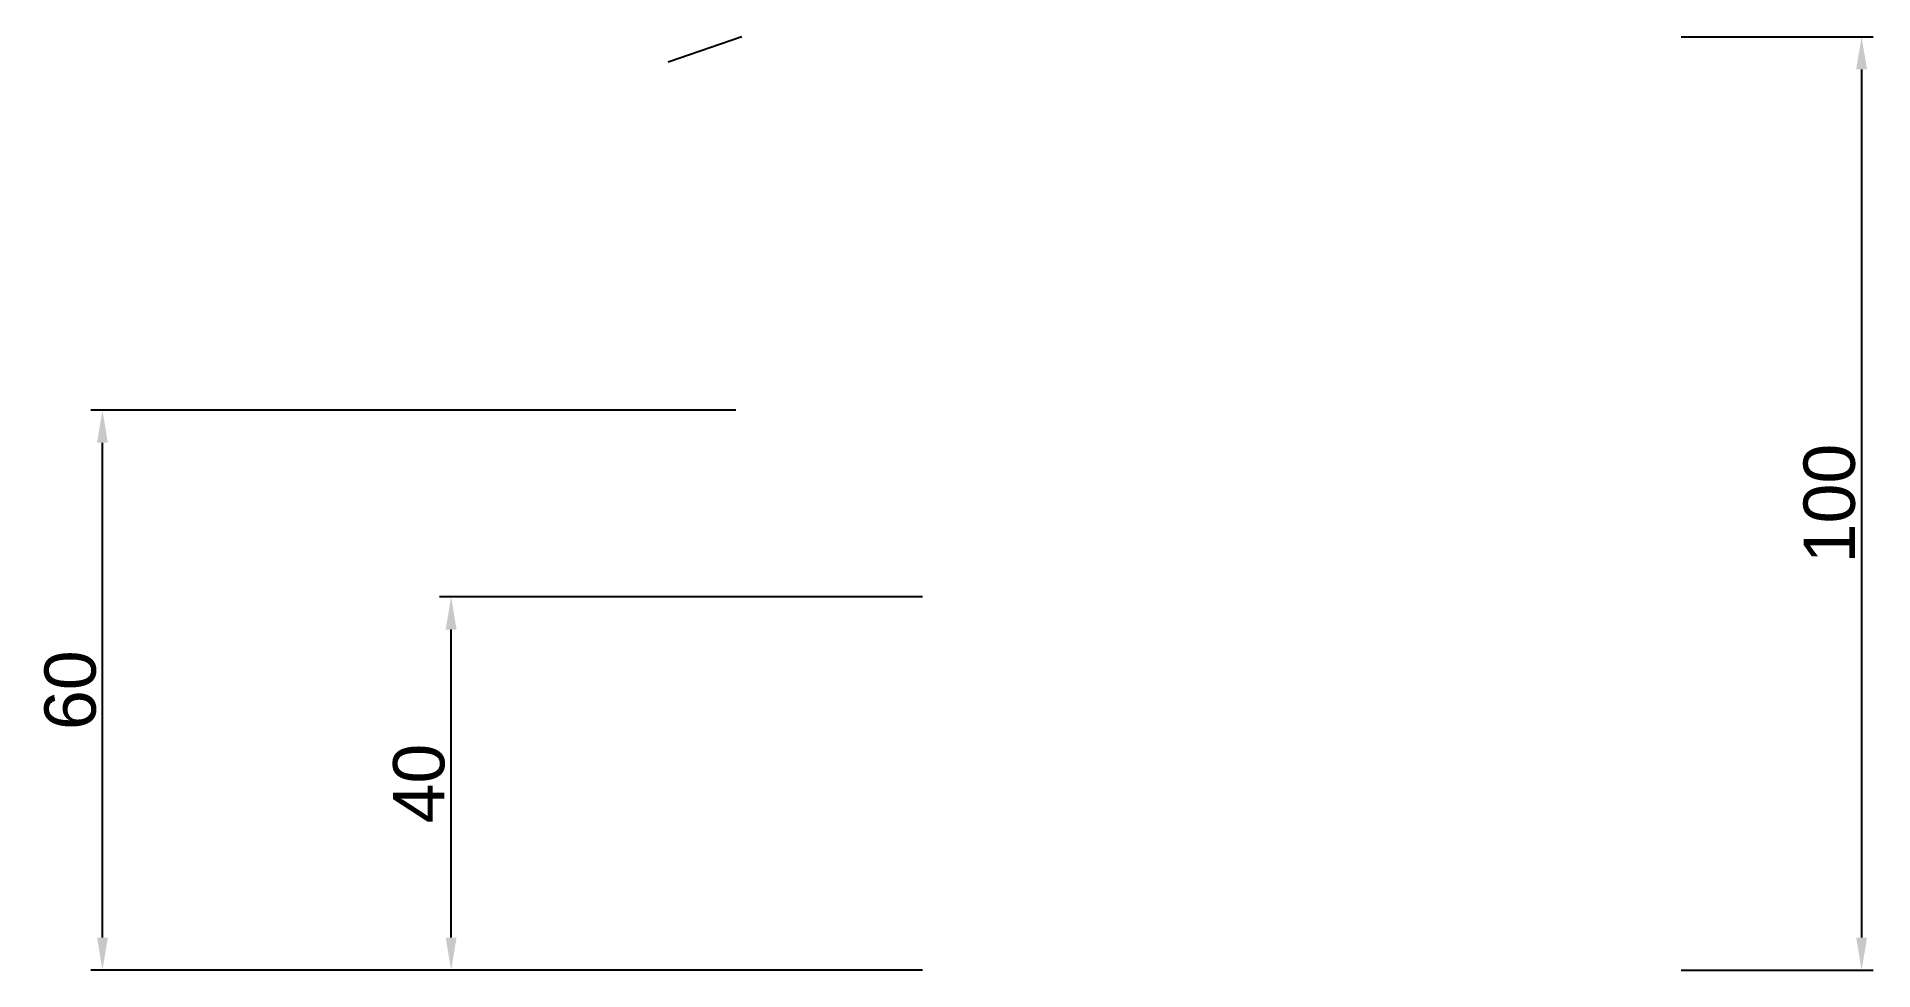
# Model space of a CAD drawing. Header units: millimetres. Extents: x 282 to 479, y 142 to 242.
import ezdxf

# ---------------------------------------------------------------- set-up
doc = ezdxf.new("R2010")
doc.units = ezdxf.units.MM
doc.layers.add('Layer1', color=50, linetype='Continuous')
doc.styles.get("Standard").update_dxf_attribs({"font": 'arial.ttf'})
doc.dimstyles.new('ISO-25', dxfattribs={"dimtxt": 2.5, "dimasz": 2.5, "dimexe": 1.25, "dimexo": 0.625, "dimtad": 1, "dimtxsty": 'Standard', "dimcen": 2.5, "dimadec": 0, "dimazin": 0, "dimtfac": 1, "dimtmove": 0, "dimatfit": 3, "dimfxl": 1, "dimarcsym": 0})

# ---------------------------------------------------------------- blocks, each defined once
blk = doc.blocks.new('*D7')
at = {"color": 0, "lineweight": -2, "transparency": 16777216}
for p, q in [((458.29, 241.81), (478.87, 241.81)), ((477.62, 238.31), (477.62, 145.31)), ((458.29, 141.81), (478.87, 141.81))]:
    blk.add_line(p, q, dxfattribs=at)
at = {"color": 0, "transparency": 16777216}
for points in [[(477.04, 238.31), (478.21, 238.31), (477.62, 241.81)], [(477.04, 145.31), (478.21, 145.31), (477.62, 141.81)]]:
    blk.add_solid(points, dxfattribs=at)
at = {"layer": 'Defpoints', "color": 0, "transparency": 16777216}
for p in [(457.66, 241.81), (457.66, 141.81), (477.62, 141.81)]:
    blk.add_point(p, dxfattribs=at)
at = {"color": 0, "transparency": 16777216, "insert": (474.19, 191.81), "char_height": 5.5, "attachment_point": 5, "rotation": 90}
blk.add_mtext('100', dxfattribs=at)
blk = doc.blocks.new('*D14')
at = {"color": 0, "lineweight": -2, "transparency": 16777216}
for p, q in [((357.04, 201.81), (287.93, 201.81)), ((289.18, 145.31), (289.18, 198.31)), ((357.04, 141.81), (287.93, 141.81))]:
    blk.add_line(p, q, dxfattribs=at)
at = {"color": 0, "transparency": 16777216}
for points in [[(288.6, 198.31), (289.76, 198.31), (289.18, 201.81)], [(288.6, 145.31), (289.76, 145.31), (289.18, 141.81)]]:
    blk.add_solid(points, dxfattribs=at)
at = {"layer": 'Defpoints', "color": 0, "transparency": 16777216}
for p in [(289.18, 201.81), (357.66, 201.81), (357.66, 141.81)]:
    blk.add_point(p, dxfattribs=at)
at = {"color": 0, "transparency": 16777216, "insert": (285.75, 171.81), "char_height": 5.5, "attachment_point": 5, "rotation": 90}
blk.add_mtext('60', dxfattribs=at)
blk = doc.blocks.new('*D15')
at = {"color": 0, "lineweight": -2, "transparency": 16777216}
for p, q in [((377.04, 181.81), (325.28, 181.81)), ((326.53, 145.31), (326.53, 178.31)), ((377.04, 141.81), (325.28, 141.81))]:
    blk.add_line(p, q, dxfattribs=at)
at = {"color": 0, "transparency": 16777216}
for points in [[(325.95, 178.31), (327.11, 178.31), (326.53, 181.81)], [(325.95, 145.31), (327.11, 145.31), (326.53, 141.81)]]:
    blk.add_solid(points, dxfattribs=at)
at = {"layer": 'Defpoints', "color": 0, "transparency": 16777216}
for p in [(326.53, 181.81), (377.66, 181.81), (377.66, 141.81)]:
    blk.add_point(p, dxfattribs=at)
at = {"color": 0, "transparency": 16777216, "insert": (323.1, 161.81), "char_height": 5.5, "attachment_point": 5, "rotation": 90}
blk.add_mtext('40', dxfattribs=at)

msp = doc.modelspace()

# ---------------------------------------------------------------- linework, layer by layer
at = {"layer": 'Layer1', "extrusion": (-1.80411e-15, -1, 9.14896e-15)}
msp.add_line((357.665, 241.811, 100), (349.79, 239.095, 94.468), dxfattribs=at)

# ---------------------------------------------------------------- dimensions: what is measured, and where the dimension line sits
for base, p1, p2, picture, middle in [((477.624, 141.811), (457.665, 241.811), (457.665, 141.811), '*D7', (474.191, 191.811)), ((289.18, 201.811, 100), (357.665, 141.811, 100), (357.665, 201.811, 100), '*D14', (285.747, 171.811, 100)), ((326.531, 181.811, 100), (377.665, 141.811, 100), (377.665, 181.811, 100), '*D15', (323.098, 161.811, 100))]:
    dim = msp.add_linear_dim(base=base, p1=p1, p2=p2, angle=90, dimstyle='ISO-25', override={"dimtxt": 5.5, "dimasz": 3.5})
    dim.commit()
    dim.dimension.update_dxf_attribs({"geometry": picture, "text_midpoint": middle})

doc.saveas('drawing.dxf')
